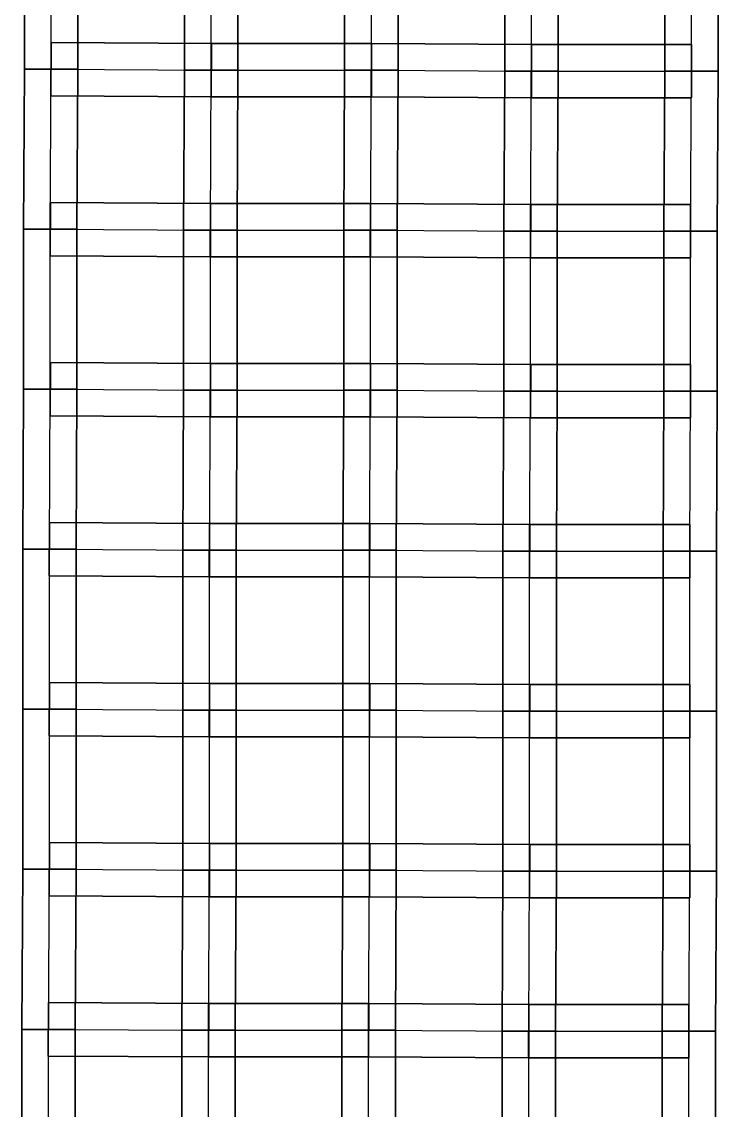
# Model space of a CAD drawing. Extents: x -300 to 609, y -118 to 2027.
# Drawn here: x -298.5 to -220.2, y 722.2 to 844.6 of the extents above; entities that cross this region are included whole.
import ezdxf

# ---------------------------------------------------------------- set-up
doc = ezdxf.new("R2010")
doc.units = 0

msp = doc.modelspace()

# ---------------------------------------------------------------- linework, layer by layer
at = {"layer": 'TUNNELS'}
for points in [[(-298.2, 839.3, -1.5), (-292.2, 839.3, -1.5), (-292.2, 857.3, -1.5), (-298.2, 857.3, -1.5)], [(-292.2, 839.3, 1.5), (-298.2, 839.3, 1.5), (-298.2, 857.3, 1.5), (-292.2, 857.3, 1.5)], [(-298.2, 839.3, 1.5), (-298.2, 839.3, -1.5), (-298.2, 857.3, -1.5), (-298.2, 857.3, 1.5)], [(-292.2, 839.3, -1.5), (-292.2, 839.3, 1.5), (-292.2, 857.3, 1.5), (-292.2, 857.3, -1.5)], [(-280.2, 839.2, -1.5), (-274.2, 839.2, -1.5), (-274.2, 857.2, -1.5), (-280.2, 857.2, -1.5)], [(-274.2, 839.2, 1.5), (-280.2, 839.2, 1.5), (-280.2, 857.2, 1.5), (-274.2, 857.2, 1.5)], [(-280.2, 839.2, 1.5), (-280.2, 839.2, -1.5), (-280.2, 857.2, -1.5), (-280.2, 857.2, 1.5)], [(-274.2, 839.2, -1.5), (-274.2, 839.2, 1.5), (-274.2, 857.2, 1.5), (-274.2, 857.2, -1.5)], [(-262.2, 839.2, -1.5), (-256.2, 839.2, -1.5), (-256.2, 857.2, -1.5), (-262.2, 857.2, -1.5)], [(-256.2, 839.2, 1.5), (-262.2, 839.2, 1.5), (-262.2, 857.2, 1.5), (-256.2, 857.2, 1.5)], [(-262.2, 839.2, 1.5), (-262.2, 839.2, -1.5), (-262.2, 857.2, -1.5), (-262.2, 857.2, 1.5)], [(-256.2, 839.2, -1.5), (-256.2, 839.2, 1.5), (-256.2, 857.2, 1.5), (-256.2, 857.2, -1.5)], [(-244.2, 839.1, -1.5), (-238.2, 839.1, -1.5), (-238.2, 857.1, -1.5), (-244.2, 857.1, -1.5)], [(-238.2, 839.1, 1.5), (-244.2, 839.1, 1.5), (-244.2, 857.1, 1.5), (-238.2, 857.1, 1.5)], [(-244.2, 839.1, 1.5), (-244.2, 839.1, -1.5), (-244.2, 857.1, -1.5), (-244.2, 857.1, 1.5)], [(-238.2, 839.1, -1.5), (-238.2, 839.1, 1.5), (-238.2, 857.1, 1.5), (-238.2, 857.1, -1.5)], [(-226.2, 839.1, -1.5), (-220.2, 839.1, -1.5), (-220.2, 857.1, -1.5), (-226.2, 857.1, -1.5)], [(-220.2, 839.1, 1.5), (-226.2, 839.1, 1.5), (-226.2, 857.1, 1.5), (-220.2, 857.1, 1.5)], [(-226.2, 839.1, 1.5), (-226.2, 839.1, -1.5), (-226.2, 857.1, -1.5), (-226.2, 857.1, 1.5)], [(-220.2, 839.1, -1.5), (-220.2, 839.1, 1.5), (-220.2, 857.1, 1.5), (-220.2, 857.1, -1.5)], [(-295.1833, 842.3, -1.5), (-295.2167, 836.3, -1.5), (-277.2167, 836.2, -1.5), (-277.1833, 842.2, -1.5)], [(-295.2167, 836.3, 1.5), (-295.1833, 842.3, 1.5), (-277.1833, 842.2, 1.5), (-277.2167, 836.2, 1.5)], [(-295.1833, 842.3, -1.5), (-295.2167, 836.3, -1.5), (-295.2167, 836.3, 1.5), (-295.1833, 842.3, 1.5)], [(-295.1833, 842.3, 1.5), (-295.1833, 842.3, -1.5), (-277.1833, 842.2, -1.5), (-277.1833, 842.2, 1.5)], [(-277.1833, 842.2, -1.5), (-277.1833, 842.2, 1.5), (-277.2167, 836.2, 1.5), (-277.2167, 836.2, -1.5)], [(-277.2, 842.2, -1.5), (-277.2, 836.2, -1.5), (-259.2, 836.2, -1.5), (-259.2, 842.2, -1.5)], [(-277.2, 836.2, 1.5), (-277.2, 842.2, 1.5), (-259.2, 842.2, 1.5), (-259.2, 836.2, 1.5)], [(-277.2, 842.2, 1.5), (-277.2, 842.2, -1.5), (-259.2, 842.2, -1.5), (-259.2, 842.2, 1.5)], [(-277.2, 842.2, -1.5), (-277.2, 836.2, -1.5), (-277.2, 836.2, 1.5), (-277.2, 842.2, 1.5)], [(-259.1833, 842.2, -1.5), (-259.2167, 836.2, -1.5), (-241.2167, 836.1, -1.5), (-241.1833, 842.1, -1.5)], [(-259.2167, 836.2, 1.5), (-259.1833, 842.2, 1.5), (-241.1833, 842.1, 1.5), (-241.2167, 836.1, 1.5)], [(-259.1833, 842.2, -1.5), (-259.2167, 836.2, -1.5), (-259.2167, 836.2, 1.5), (-259.1833, 842.2, 1.5)], [(-259.2, 842.2, -1.5), (-259.2, 842.2, 1.5), (-259.2, 836.2, 1.5), (-259.2, 836.2, -1.5)], [(-259.1833, 842.2, 1.5), (-259.1833, 842.2, -1.5), (-241.1833, 842.1, -1.5), (-241.1833, 842.1, 1.5)], [(-241.1833, 842.1, -1.5), (-241.1833, 842.1, 1.5), (-241.2167, 836.1, 1.5), (-241.2167, 836.1, -1.5)], [(-241.2, 842.1, -1.5), (-241.2, 836.1, -1.5), (-223.2, 836.1, -1.5), (-223.2, 842.1, -1.5)], [(-241.2, 836.1, 1.5), (-241.2, 842.1, 1.5), (-223.2, 842.1, 1.5), (-223.2, 836.1, 1.5)], [(-241.2, 842.1, 1.5), (-241.2, 842.1, -1.5), (-223.2, 842.1, -1.5), (-223.2, 842.1, 1.5)], [(-241.2, 842.1, -1.5), (-241.2, 836.1, -1.5), (-241.2, 836.1, 1.5), (-241.2, 842.1, 1.5)], [(-223.2, 842.1, -1.5), (-223.2, 842.1, 1.5), (-223.2, 836.1, 1.5), (-223.2, 836.1, -1.5)], [(-298.3, 821.3167, -1.5), (-292.3, 821.2833, -1.5), (-292.2, 839.2833, -1.5), (-298.2, 839.3167, -1.5)], [(-292.3, 821.2833, 1.5), (-298.3, 821.3167, 1.5), (-298.2, 839.3167, 1.5), (-292.2, 839.2833, 1.5)], [(-298.3, 821.3167, 1.5), (-298.3, 821.3167, -1.5), (-298.2, 839.3167, -1.5), (-298.2, 839.3167, 1.5)], [(-298.2, 839.3167, -1.5), (-298.2, 839.3167, 1.5), (-292.2, 839.2833, 1.5), (-292.2, 839.2833, -1.5)], [(-298.2, 839.3, -1.5), (-292.2, 839.3, -1.5), (-292.2, 839.3, 1.5), (-298.2, 839.3, 1.5)], [(-292.3, 821.2833, -1.5), (-292.3, 821.2833, 1.5), (-292.2, 839.2833, 1.5), (-292.2, 839.2833, -1.5)], [(-280.3, 821.2167, -1.5), (-274.3, 821.1833, -1.5), (-274.2, 839.1833, -1.5), (-280.2, 839.2167, -1.5)], [(-274.3, 821.1833, 1.5), (-280.3, 821.2167, 1.5), (-280.2, 839.2167, 1.5), (-274.2, 839.1833, 1.5)], [(-280.3, 821.2167, 1.5), (-280.3, 821.2167, -1.5), (-280.2, 839.2167, -1.5), (-280.2, 839.2167, 1.5)], [(-280.2, 839.2167, -1.5), (-280.2, 839.2167, 1.5), (-274.2, 839.1833, 1.5), (-274.2, 839.1833, -1.5)], [(-280.2, 839.2, -1.5), (-274.2, 839.2, -1.5), (-274.2, 839.2, 1.5), (-280.2, 839.2, 1.5)], [(-274.3, 821.1833, -1.5), (-274.3, 821.1833, 1.5), (-274.2, 839.1833, 1.5), (-274.2, 839.1833, -1.5)], [(-262.3, 821.2167, -1.5), (-256.3, 821.1833, -1.5), (-256.2, 839.1833, -1.5), (-262.2, 839.2167, -1.5)], [(-256.3, 821.1833, 1.5), (-262.3, 821.2167, 1.5), (-262.2, 839.2167, 1.5), (-256.2, 839.1833, 1.5)], [(-262.3, 821.2167, 1.5), (-262.3, 821.2167, -1.5), (-262.2, 839.2167, -1.5), (-262.2, 839.2167, 1.5)], [(-262.2, 839.2167, -1.5), (-262.2, 839.2167, 1.5), (-256.2, 839.1833, 1.5), (-256.2, 839.1833, -1.5)], [(-262.2, 839.2, -1.5), (-256.2, 839.2, -1.5), (-256.2, 839.2, 1.5), (-262.2, 839.2, 1.5)], [(-256.3, 821.1833, -1.5), (-256.3, 821.1833, 1.5), (-256.2, 839.1833, 1.5), (-256.2, 839.1833, -1.5)], [(-244.3, 821.1167, -1.5), (-238.3, 821.0833, -1.5), (-238.2, 839.0833, -1.5), (-244.2, 839.1167, -1.5)], [(-238.3, 821.0833, 1.5), (-244.3, 821.1167, 1.5), (-244.2, 839.1167, 1.5), (-238.2, 839.0833, 1.5)], [(-244.3, 821.1167, 1.5), (-244.3, 821.1167, -1.5), (-244.2, 839.1167, -1.5), (-244.2, 839.1167, 1.5)], [(-244.2, 839.1167, -1.5), (-244.2, 839.1167, 1.5), (-238.2, 839.0833, 1.5), (-238.2, 839.0833, -1.5)], [(-244.2, 839.1, -1.5), (-238.2, 839.1, -1.5), (-238.2, 839.1, 1.5), (-244.2, 839.1, 1.5)], [(-238.3, 821.0833, -1.5), (-238.3, 821.0833, 1.5), (-238.2, 839.0833, 1.5), (-238.2, 839.0833, -1.5)], [(-226.3, 821.1167, -1.5), (-220.3, 821.0833, -1.5), (-220.2, 839.0833, -1.5), (-226.2, 839.1167, -1.5)], [(-220.3, 821.0833, 1.5), (-226.3, 821.1167, 1.5), (-226.2, 839.1167, 1.5), (-220.2, 839.0833, 1.5)], [(-226.3, 821.1167, 1.5), (-226.3, 821.1167, -1.5), (-226.2, 839.1167, -1.5), (-226.2, 839.1167, 1.5)], [(-226.2, 839.1167, -1.5), (-226.2, 839.1167, 1.5), (-220.2, 839.0833, 1.5), (-220.2, 839.0833, -1.5)], [(-226.2, 839.1, -1.5), (-220.2, 839.1, -1.5), (-220.2, 839.1, 1.5), (-226.2, 839.1, 1.5)], [(-220.3, 821.0833, -1.5), (-220.3, 821.0833, 1.5), (-220.2, 839.0833, 1.5), (-220.2, 839.0833, -1.5)], [(-295.2167, 836.3, -1.5), (-295.2167, 836.3, 1.5), (-277.2167, 836.2, 1.5), (-277.2167, 836.2, -1.5)], [(-277.2, 836.2, -1.5), (-277.2, 836.2, 1.5), (-259.2, 836.2, 1.5), (-259.2, 836.2, -1.5)], [(-259.2167, 836.2, -1.5), (-259.2167, 836.2, 1.5), (-241.2167, 836.1, 1.5), (-241.2167, 836.1, -1.5)], [(-241.2, 836.1, -1.5), (-241.2, 836.1, 1.5), (-223.2, 836.1, 1.5), (-223.2, 836.1, -1.5)], [(-295.2833, 824.3, -1.5), (-295.3167, 818.3, -1.5), (-277.3167, 818.2, -1.5), (-277.2833, 824.2, -1.5)], [(-295.3167, 818.3, 1.5), (-295.2833, 824.3, 1.5), (-277.2833, 824.2, 1.5), (-277.3167, 818.2, 1.5)], [(-295.2833, 824.3, -1.5), (-295.3167, 818.3, -1.5), (-295.3167, 818.3, 1.5), (-295.2833, 824.3, 1.5)], [(-295.2833, 824.3, 1.5), (-295.2833, 824.3, -1.5), (-277.2833, 824.2, -1.5), (-277.2833, 824.2, 1.5)], [(-277.2833, 824.2, -1.5), (-277.2833, 824.2, 1.5), (-277.3167, 818.2, 1.5), (-277.3167, 818.2, -1.5)], [(-277.3, 824.2, -1.5), (-277.3, 818.2, -1.5), (-259.3, 818.2, -1.5), (-259.3, 824.2, -1.5)], [(-277.3, 818.2, 1.5), (-277.3, 824.2, 1.5), (-259.3, 824.2, 1.5), (-259.3, 818.2, 1.5)], [(-277.3, 824.2, 1.5), (-277.3, 824.2, -1.5), (-259.3, 824.2, -1.5), (-259.3, 824.2, 1.5)], [(-277.3, 824.2, -1.5), (-277.3, 818.2, -1.5), (-277.3, 818.2, 1.5), (-277.3, 824.2, 1.5)], [(-259.2833, 824.2, -1.5), (-259.3167, 818.2, -1.5), (-241.3167, 818.1, -1.5), (-241.2833, 824.1, -1.5)], [(-259.3167, 818.2, 1.5), (-259.2833, 824.2, 1.5), (-241.2833, 824.1, 1.5), (-241.3167, 818.1, 1.5)], [(-259.2833, 824.2, -1.5), (-259.3167, 818.2, -1.5), (-259.3167, 818.2, 1.5), (-259.2833, 824.2, 1.5)], [(-259.3, 824.2, -1.5), (-259.3, 824.2, 1.5), (-259.3, 818.2, 1.5), (-259.3, 818.2, -1.5)], [(-259.2833, 824.2, 1.5), (-259.2833, 824.2, -1.5), (-241.2833, 824.1, -1.5), (-241.2833, 824.1, 1.5)], [(-241.2833, 824.1, -1.5), (-241.2833, 824.1, 1.5), (-241.3167, 818.1, 1.5), (-241.3167, 818.1, -1.5)], [(-241.3, 824.1, -1.5), (-241.3, 818.1, -1.5), (-223.3, 818.1, -1.5), (-223.3, 824.1, -1.5)], [(-241.3, 818.1, 1.5), (-241.3, 824.1, 1.5), (-223.3, 824.1, 1.5), (-223.3, 818.1, 1.5)], [(-241.3, 824.1, 1.5), (-241.3, 824.1, -1.5), (-223.3, 824.1, -1.5), (-223.3, 824.1, 1.5)], [(-241.3, 824.1, -1.5), (-241.3, 818.1, -1.5), (-241.3, 818.1, 1.5), (-241.3, 824.1, 1.5)], [(-223.3, 824.1, -1.5), (-223.3, 824.1, 1.5), (-223.3, 818.1, 1.5), (-223.3, 818.1, -1.5)], [(-298.3, 821.3167, -1.5), (-292.3, 821.2833, -1.5), (-292.3, 821.2833, 1.5), (-298.3, 821.3167, 1.5)], [(-298.3, 803.3, -1.5), (-292.3, 803.3, -1.5), (-292.3, 821.3, -1.5), (-298.3, 821.3, -1.5)], [(-292.3, 803.3, 1.5), (-298.3, 803.3, 1.5), (-298.3, 821.3, 1.5), (-292.3, 821.3, 1.5)], [(-298.3, 803.3, 1.5), (-298.3, 803.3, -1.5), (-298.3, 821.3, -1.5), (-298.3, 821.3, 1.5)], [(-298.3, 821.3, -1.5), (-298.3, 821.3, 1.5), (-292.3, 821.3, 1.5), (-292.3, 821.3, -1.5)], [(-292.3, 803.3, -1.5), (-292.3, 803.3, 1.5), (-292.3, 821.3, 1.5), (-292.3, 821.3, -1.5)], [(-280.3, 821.2167, -1.5), (-274.3, 821.1833, -1.5), (-274.3, 821.1833, 1.5), (-280.3, 821.2167, 1.5)], [(-280.3, 803.2, -1.5), (-274.3, 803.2, -1.5), (-274.3, 821.2, -1.5), (-280.3, 821.2, -1.5)], [(-274.3, 803.2, 1.5), (-280.3, 803.2, 1.5), (-280.3, 821.2, 1.5), (-274.3, 821.2, 1.5)], [(-280.3, 803.2, 1.5), (-280.3, 803.2, -1.5), (-280.3, 821.2, -1.5), (-280.3, 821.2, 1.5)], [(-280.3, 821.2, -1.5), (-280.3, 821.2, 1.5), (-274.3, 821.2, 1.5), (-274.3, 821.2, -1.5)], [(-274.3, 803.2, -1.5), (-274.3, 803.2, 1.5), (-274.3, 821.2, 1.5), (-274.3, 821.2, -1.5)], [(-262.3, 821.2167, -1.5), (-256.3, 821.1833, -1.5), (-256.3, 821.1833, 1.5), (-262.3, 821.2167, 1.5)], [(-262.3, 803.2, -1.5), (-256.3, 803.2, -1.5), (-256.3, 821.2, -1.5), (-262.3, 821.2, -1.5)], [(-256.3, 803.2, 1.5), (-262.3, 803.2, 1.5), (-262.3, 821.2, 1.5), (-256.3, 821.2, 1.5)], [(-262.3, 803.2, 1.5), (-262.3, 803.2, -1.5), (-262.3, 821.2, -1.5), (-262.3, 821.2, 1.5)], [(-262.3, 821.2, -1.5), (-262.3, 821.2, 1.5), (-256.3, 821.2, 1.5), (-256.3, 821.2, -1.5)], [(-256.3, 803.2, -1.5), (-256.3, 803.2, 1.5), (-256.3, 821.2, 1.5), (-256.3, 821.2, -1.5)], [(-244.3, 821.1167, -1.5), (-238.3, 821.0833, -1.5), (-238.3, 821.0833, 1.5), (-244.3, 821.1167, 1.5)], [(-244.3, 803.1, -1.5), (-238.3, 803.1, -1.5), (-238.3, 821.1, -1.5), (-244.3, 821.1, -1.5)], [(-238.3, 803.1, 1.5), (-244.3, 803.1, 1.5), (-244.3, 821.1, 1.5), (-238.3, 821.1, 1.5)], [(-244.3, 803.1, 1.5), (-244.3, 803.1, -1.5), (-244.3, 821.1, -1.5), (-244.3, 821.1, 1.5)], [(-244.3, 821.1, -1.5), (-244.3, 821.1, 1.5), (-238.3, 821.1, 1.5), (-238.3, 821.1, -1.5)], [(-238.3, 803.1, -1.5), (-238.3, 803.1, 1.5), (-238.3, 821.1, 1.5), (-238.3, 821.1, -1.5)], [(-226.3, 821.1167, -1.5), (-220.3, 821.0833, -1.5), (-220.3, 821.0833, 1.5), (-226.3, 821.1167, 1.5)], [(-226.3, 803.1, -1.5), (-220.3, 803.1, -1.5), (-220.3, 821.1, -1.5), (-226.3, 821.1, -1.5)], [(-220.3, 803.1, 1.5), (-226.3, 803.1, 1.5), (-226.3, 821.1, 1.5), (-220.3, 821.1, 1.5)], [(-226.3, 803.1, 1.5), (-226.3, 803.1, -1.5), (-226.3, 821.1, -1.5), (-226.3, 821.1, 1.5)], [(-226.3, 821.1, -1.5), (-226.3, 821.1, 1.5), (-220.3, 821.1, 1.5), (-220.3, 821.1, -1.5)], [(-220.3, 803.1, -1.5), (-220.3, 803.1, 1.5), (-220.3, 821.1, 1.5), (-220.3, 821.1, -1.5)], [(-295.3167, 818.3, -1.5), (-295.3167, 818.3, 1.5), (-277.3167, 818.2, 1.5), (-277.3167, 818.2, -1.5)], [(-277.3, 818.2, -1.5), (-277.3, 818.2, 1.5), (-259.3, 818.2, 1.5), (-259.3, 818.2, -1.5)], [(-259.3167, 818.2, -1.5), (-259.3167, 818.2, 1.5), (-241.3167, 818.1, 1.5), (-241.3167, 818.1, -1.5)], [(-241.3, 818.1, -1.5), (-241.3, 818.1, 1.5), (-223.3, 818.1, 1.5), (-223.3, 818.1, -1.5)], [(-295.2833, 806.3, -1.5), (-295.3167, 800.3, -1.5), (-277.3167, 800.2, -1.5), (-277.2833, 806.2, -1.5)], [(-295.3167, 800.3, 1.5), (-295.2833, 806.3, 1.5), (-277.2833, 806.2, 1.5), (-277.3167, 800.2, 1.5)], [(-295.2833, 806.3, -1.5), (-295.3167, 800.3, -1.5), (-295.3167, 800.3, 1.5), (-295.2833, 806.3, 1.5)], [(-295.2833, 806.3, 1.5), (-295.2833, 806.3, -1.5), (-277.2833, 806.2, -1.5), (-277.2833, 806.2, 1.5)], [(-277.2833, 806.2, -1.5), (-277.2833, 806.2, 1.5), (-277.3167, 800.2, 1.5), (-277.3167, 800.2, -1.5)], [(-277.3, 806.2, -1.5), (-277.3, 800.2, -1.5), (-259.3, 800.2, -1.5), (-259.3, 806.2, -1.5)], [(-277.3, 800.2, 1.5), (-277.3, 806.2, 1.5), (-259.3, 806.2, 1.5), (-259.3, 800.2, 1.5)], [(-277.3, 806.2, 1.5), (-277.3, 806.2, -1.5), (-259.3, 806.2, -1.5), (-259.3, 806.2, 1.5)], [(-277.3, 806.2, -1.5), (-277.3, 800.2, -1.5), (-277.3, 800.2, 1.5), (-277.3, 806.2, 1.5)], [(-259.2833, 806.2, -1.5), (-259.3167, 800.2, -1.5), (-241.3167, 800.1, -1.5), (-241.2833, 806.1, -1.5)], [(-259.3167, 800.2, 1.5), (-259.2833, 806.2, 1.5), (-241.2833, 806.1, 1.5), (-241.3167, 800.1, 1.5)], [(-259.2833, 806.2, -1.5), (-259.3167, 800.2, -1.5), (-259.3167, 800.2, 1.5), (-259.2833, 806.2, 1.5)], [(-259.3, 806.2, -1.5), (-259.3, 806.2, 1.5), (-259.3, 800.2, 1.5), (-259.3, 800.2, -1.5)], [(-259.2833, 806.2, 1.5), (-259.2833, 806.2, -1.5), (-241.2833, 806.1, -1.5), (-241.2833, 806.1, 1.5)], [(-241.2833, 806.1, -1.5), (-241.2833, 806.1, 1.5), (-241.3167, 800.1, 1.5), (-241.3167, 800.1, -1.5)], [(-241.3, 806.1, -1.5), (-241.3, 800.1, -1.5), (-223.3, 800.1, -1.5), (-223.3, 806.1, -1.5)], [(-241.3, 800.1, 1.5), (-241.3, 806.1, 1.5), (-223.3, 806.1, 1.5), (-223.3, 800.1, 1.5)], [(-241.3, 806.1, 1.5), (-241.3, 806.1, -1.5), (-223.3, 806.1, -1.5), (-223.3, 806.1, 1.5)], [(-241.3, 806.1, -1.5), (-241.3, 800.1, -1.5), (-241.3, 800.1, 1.5), (-241.3, 806.1, 1.5)], [(-223.3, 806.1, -1.5), (-223.3, 806.1, 1.5), (-223.3, 800.1, 1.5), (-223.3, 800.1, -1.5)], [(-298.4, 785.3167, -1.5), (-292.4, 785.2833, -1.5), (-292.3, 803.2833, -1.5), (-298.3, 803.3167, -1.5)], [(-292.4, 785.2833, 1.5), (-298.4, 785.3167, 1.5), (-298.3, 803.3167, 1.5), (-292.3, 803.2833, 1.5)], [(-298.4, 785.3167, 1.5), (-298.4, 785.3167, -1.5), (-298.3, 803.3167, -1.5), (-298.3, 803.3167, 1.5)], [(-298.3, 803.3167, -1.5), (-298.3, 803.3167, 1.5), (-292.3, 803.2833, 1.5), (-292.3, 803.2833, -1.5)], [(-298.3, 803.3, -1.5), (-292.3, 803.3, -1.5), (-292.3, 803.3, 1.5), (-298.3, 803.3, 1.5)], [(-292.4, 785.2833, -1.5), (-292.4, 785.2833, 1.5), (-292.3, 803.2833, 1.5), (-292.3, 803.2833, -1.5)], [(-280.4, 785.2167, -1.5), (-274.4, 785.1833, -1.5), (-274.3, 803.1833, -1.5), (-280.3, 803.2167, -1.5)], [(-274.4, 785.1833, 1.5), (-280.4, 785.2167, 1.5), (-280.3, 803.2167, 1.5), (-274.3, 803.1833, 1.5)], [(-280.4, 785.2167, 1.5), (-280.4, 785.2167, -1.5), (-280.3, 803.2167, -1.5), (-280.3, 803.2167, 1.5)], [(-280.3, 803.2167, -1.5), (-280.3, 803.2167, 1.5), (-274.3, 803.1833, 1.5), (-274.3, 803.1833, -1.5)], [(-262.4, 785.2167, -1.5), (-256.4, 785.1833, -1.5), (-256.3, 803.1833, -1.5), (-262.3, 803.2167, -1.5)], [(-256.4, 785.1833, 1.5), (-262.4, 785.2167, 1.5), (-262.3, 803.2167, 1.5), (-256.3, 803.1833, 1.5)], [(-262.4, 785.2167, 1.5), (-262.4, 785.2167, -1.5), (-262.3, 803.2167, -1.5), (-262.3, 803.2167, 1.5)], [(-262.3, 803.2167, -1.5), (-262.3, 803.2167, 1.5), (-256.3, 803.1833, 1.5), (-256.3, 803.1833, -1.5)], [(-280.3, 803.2, -1.5), (-274.3, 803.2, -1.5), (-274.3, 803.2, 1.5), (-280.3, 803.2, 1.5)], [(-274.4, 785.1833, -1.5), (-274.4, 785.1833, 1.5), (-274.3, 803.1833, 1.5), (-274.3, 803.1833, -1.5)], [(-262.3, 803.2, -1.5), (-256.3, 803.2, -1.5), (-256.3, 803.2, 1.5), (-262.3, 803.2, 1.5)], [(-256.4, 785.1833, -1.5), (-256.4, 785.1833, 1.5), (-256.3, 803.1833, 1.5), (-256.3, 803.1833, -1.5)], [(-244.4, 785.1167, -1.5), (-238.4, 785.0833, -1.5), (-238.3, 803.0833, -1.5), (-244.3, 803.1167, -1.5)], [(-238.4, 785.0833, 1.5), (-244.4, 785.1167, 1.5), (-244.3, 803.1167, 1.5), (-238.3, 803.0833, 1.5)], [(-244.4, 785.1167, 1.5), (-244.4, 785.1167, -1.5), (-244.3, 803.1167, -1.5), (-244.3, 803.1167, 1.5)], [(-244.3, 803.1167, -1.5), (-244.3, 803.1167, 1.5), (-238.3, 803.0833, 1.5), (-238.3, 803.0833, -1.5)], [(-244.3, 803.1, -1.5), (-238.3, 803.1, -1.5), (-238.3, 803.1, 1.5), (-244.3, 803.1, 1.5)], [(-238.4, 785.0833, -1.5), (-238.4, 785.0833, 1.5), (-238.3, 803.0833, 1.5), (-238.3, 803.0833, -1.5)], [(-226.4, 785.1167, -1.5), (-220.4, 785.0833, -1.5), (-220.3, 803.0833, -1.5), (-226.3, 803.1167, -1.5)], [(-220.4, 785.0833, 1.5), (-226.4, 785.1167, 1.5), (-226.3, 803.1167, 1.5), (-220.3, 803.0833, 1.5)], [(-226.4, 785.1167, 1.5), (-226.4, 785.1167, -1.5), (-226.3, 803.1167, -1.5), (-226.3, 803.1167, 1.5)], [(-226.3, 803.1167, -1.5), (-226.3, 803.1167, 1.5), (-220.3, 803.0833, 1.5), (-220.3, 803.0833, -1.5)], [(-226.3, 803.1, -1.5), (-220.3, 803.1, -1.5), (-220.3, 803.1, 1.5), (-226.3, 803.1, 1.5)], [(-220.4, 785.0833, -1.5), (-220.4, 785.0833, 1.5), (-220.3, 803.0833, 1.5), (-220.3, 803.0833, -1.5)], [(-295.3167, 800.3, -1.5), (-295.3167, 800.3, 1.5), (-277.3167, 800.2, 1.5), (-277.3167, 800.2, -1.5)], [(-277.3, 800.2, -1.5), (-277.3, 800.2, 1.5), (-259.3, 800.2, 1.5), (-259.3, 800.2, -1.5)], [(-259.3167, 800.2, -1.5), (-259.3167, 800.2, 1.5), (-241.3167, 800.1, 1.5), (-241.3167, 800.1, -1.5)], [(-241.3, 800.1, -1.5), (-241.3, 800.1, 1.5), (-223.3, 800.1, 1.5), (-223.3, 800.1, -1.5)], [(-295.3833, 788.3, -1.5), (-295.4167, 782.3, -1.5), (-277.4167, 782.2, -1.5), (-277.3833, 788.2, -1.5)], [(-295.4167, 782.3, 1.5), (-295.3833, 788.3, 1.5), (-277.3833, 788.2, 1.5), (-277.4167, 782.2, 1.5)], [(-295.3833, 788.3, -1.5), (-295.4167, 782.3, -1.5), (-295.4167, 782.3, 1.5), (-295.3833, 788.3, 1.5)], [(-295.3833, 788.3, 1.5), (-295.3833, 788.3, -1.5), (-277.3833, 788.2, -1.5), (-277.3833, 788.2, 1.5)], [(-277.3833, 788.2, -1.5), (-277.3833, 788.2, 1.5), (-277.4167, 782.2, 1.5), (-277.4167, 782.2, -1.5)], [(-277.4, 788.2, -1.5), (-277.4, 782.2, -1.5), (-259.4, 782.2, -1.5), (-259.4, 788.2, -1.5)], [(-277.4, 782.2, 1.5), (-277.4, 788.2, 1.5), (-259.4, 788.2, 1.5), (-259.4, 782.2, 1.5)], [(-277.4, 788.2, 1.5), (-277.4, 788.2, -1.5), (-259.4, 788.2, -1.5), (-259.4, 788.2, 1.5)], [(-277.4, 788.2, -1.5), (-277.4, 782.2, -1.5), (-277.4, 782.2, 1.5), (-277.4, 788.2, 1.5)], [(-259.3833, 788.2, -1.5), (-259.4167, 782.2, -1.5), (-241.4167, 782.1, -1.5), (-241.3833, 788.1, -1.5)], [(-259.4167, 782.2, 1.5), (-259.3833, 788.2, 1.5), (-241.3833, 788.1, 1.5), (-241.4167, 782.1, 1.5)], [(-259.3833, 788.2, -1.5), (-259.4167, 782.2, -1.5), (-259.4167, 782.2, 1.5), (-259.3833, 788.2, 1.5)], [(-259.4, 788.2, -1.5), (-259.4, 788.2, 1.5), (-259.4, 782.2, 1.5), (-259.4, 782.2, -1.5)], [(-259.3833, 788.2, 1.5), (-259.3833, 788.2, -1.5), (-241.3833, 788.1, -1.5), (-241.3833, 788.1, 1.5)], [(-241.3833, 788.1, -1.5), (-241.3833, 788.1, 1.5), (-241.4167, 782.1, 1.5), (-241.4167, 782.1, -1.5)], [(-241.4, 788.1, -1.5), (-241.4, 782.1, -1.5), (-223.4, 782.1, -1.5), (-223.4, 788.1, -1.5)], [(-241.4, 782.1, 1.5), (-241.4, 788.1, 1.5), (-223.4, 788.1, 1.5), (-223.4, 782.1, 1.5)], [(-241.4, 788.1, 1.5), (-241.4, 788.1, -1.5), (-223.4, 788.1, -1.5), (-223.4, 788.1, 1.5)], [(-241.4, 788.1, -1.5), (-241.4, 782.1, -1.5), (-241.4, 782.1, 1.5), (-241.4, 788.1, 1.5)], [(-223.4, 788.1, -1.5), (-223.4, 788.1, 1.5), (-223.4, 782.1, 1.5), (-223.4, 782.1, -1.5)], [(-298.4, 785.3167, -1.5), (-292.4, 785.2833, -1.5), (-292.4, 785.2833, 1.5), (-298.4, 785.3167, 1.5)], [(-298.4, 767.3, -1.5), (-292.4, 767.3, -1.5), (-292.4, 785.3, -1.5), (-298.4, 785.3, -1.5)], [(-292.4, 767.3, 1.5), (-298.4, 767.3, 1.5), (-298.4, 785.3, 1.5), (-292.4, 785.3, 1.5)], [(-298.4, 767.3, 1.5), (-298.4, 767.3, -1.5), (-298.4, 785.3, -1.5), (-298.4, 785.3, 1.5)], [(-298.4, 785.3, -1.5), (-298.4, 785.3, 1.5), (-292.4, 785.3, 1.5), (-292.4, 785.3, -1.5)], [(-292.4, 767.3, -1.5), (-292.4, 767.3, 1.5), (-292.4, 785.3, 1.5), (-292.4, 785.3, -1.5)], [(-280.4, 785.2167, -1.5), (-274.4, 785.1833, -1.5), (-274.4, 785.1833, 1.5), (-280.4, 785.2167, 1.5)], [(-280.4, 767.2, -1.5), (-274.4, 767.2, -1.5), (-274.4, 785.2, -1.5), (-280.4, 785.2, -1.5)], [(-274.4, 767.2, 1.5), (-280.4, 767.2, 1.5), (-280.4, 785.2, 1.5), (-274.4, 785.2, 1.5)], [(-280.4, 767.2, 1.5), (-280.4, 767.2, -1.5), (-280.4, 785.2, -1.5), (-280.4, 785.2, 1.5)], [(-280.4, 785.2, -1.5), (-280.4, 785.2, 1.5), (-274.4, 785.2, 1.5), (-274.4, 785.2, -1.5)], [(-274.4, 767.2, -1.5), (-274.4, 767.2, 1.5), (-274.4, 785.2, 1.5), (-274.4, 785.2, -1.5)], [(-262.4, 785.2167, -1.5), (-256.4, 785.1833, -1.5), (-256.4, 785.1833, 1.5), (-262.4, 785.2167, 1.5)], [(-262.4, 767.2, -1.5), (-256.4, 767.2, -1.5), (-256.4, 785.2, -1.5), (-262.4, 785.2, -1.5)], [(-256.4, 767.2, 1.5), (-262.4, 767.2, 1.5), (-262.4, 785.2, 1.5), (-256.4, 785.2, 1.5)], [(-262.4, 767.2, 1.5), (-262.4, 767.2, -1.5), (-262.4, 785.2, -1.5), (-262.4, 785.2, 1.5)], [(-262.4, 785.2, -1.5), (-262.4, 785.2, 1.5), (-256.4, 785.2, 1.5), (-256.4, 785.2, -1.5)], [(-256.4, 767.2, -1.5), (-256.4, 767.2, 1.5), (-256.4, 785.2, 1.5), (-256.4, 785.2, -1.5)], [(-244.4, 785.1167, -1.5), (-238.4, 785.0833, -1.5), (-238.4, 785.0833, 1.5), (-244.4, 785.1167, 1.5)], [(-244.4, 767.1, -1.5), (-238.4, 767.1, -1.5), (-238.4, 785.1, -1.5), (-244.4, 785.1, -1.5)], [(-238.4, 767.1, 1.5), (-244.4, 767.1, 1.5), (-244.4, 785.1, 1.5), (-238.4, 785.1, 1.5)], [(-244.4, 767.1, 1.5), (-244.4, 767.1, -1.5), (-244.4, 785.1, -1.5), (-244.4, 785.1, 1.5)], [(-244.4, 785.1, -1.5), (-244.4, 785.1, 1.5), (-238.4, 785.1, 1.5), (-238.4, 785.1, -1.5)], [(-238.4, 767.1, -1.5), (-238.4, 767.1, 1.5), (-238.4, 785.1, 1.5), (-238.4, 785.1, -1.5)], [(-226.4, 785.1167, -1.5), (-220.4, 785.0833, -1.5), (-220.4, 785.0833, 1.5), (-226.4, 785.1167, 1.5)], [(-226.4, 767.1, -1.5), (-220.4, 767.1, -1.5), (-220.4, 785.1, -1.5), (-226.4, 785.1, -1.5)], [(-220.4, 767.1, 1.5), (-226.4, 767.1, 1.5), (-226.4, 785.1, 1.5), (-220.4, 785.1, 1.5)], [(-226.4, 767.1, 1.5), (-226.4, 767.1, -1.5), (-226.4, 785.1, -1.5), (-226.4, 785.1, 1.5)], [(-226.4, 785.1, -1.5), (-226.4, 785.1, 1.5), (-220.4, 785.1, 1.5), (-220.4, 785.1, -1.5)], [(-220.4, 767.1, -1.5), (-220.4, 767.1, 1.5), (-220.4, 785.1, 1.5), (-220.4, 785.1, -1.5)], [(-295.4167, 782.3, -1.5), (-295.4167, 782.3, 1.5), (-277.4167, 782.2, 1.5), (-277.4167, 782.2, -1.5)], [(-277.4, 782.2, -1.5), (-277.4, 782.2, 1.5), (-259.4, 782.2, 1.5), (-259.4, 782.2, -1.5)], [(-259.4167, 782.2, -1.5), (-259.4167, 782.2, 1.5), (-241.4167, 782.1, 1.5), (-241.4167, 782.1, -1.5)], [(-241.4, 782.1, -1.5), (-241.4, 782.1, 1.5), (-223.4, 782.1, 1.5), (-223.4, 782.1, -1.5)], [(-295.3833, 770.3, -1.5), (-295.4167, 764.3, -1.5), (-277.4167, 764.2, -1.5), (-277.3833, 770.2, -1.5)], [(-295.4167, 764.3, 1.5), (-295.3833, 770.3, 1.5), (-277.3833, 770.2, 1.5), (-277.4167, 764.2, 1.5)], [(-295.3833, 770.3, -1.5), (-295.4167, 764.3, -1.5), (-295.4167, 764.3, 1.5), (-295.3833, 770.3, 1.5)], [(-295.3833, 770.3, 1.5), (-295.3833, 770.3, -1.5), (-277.3833, 770.2, -1.5), (-277.3833, 770.2, 1.5)], [(-277.3833, 770.2, -1.5), (-277.3833, 770.2, 1.5), (-277.4167, 764.2, 1.5), (-277.4167, 764.2, -1.5)], [(-277.4, 770.2, -1.5), (-277.4, 764.2, -1.5), (-259.4, 764.2, -1.5), (-259.4, 770.2, -1.5)], [(-277.4, 764.2, 1.5), (-277.4, 770.2, 1.5), (-259.4, 770.2, 1.5), (-259.4, 764.2, 1.5)], [(-277.4, 770.2, 1.5), (-277.4, 770.2, -1.5), (-259.4, 770.2, -1.5), (-259.4, 770.2, 1.5)], [(-277.4, 770.2, -1.5), (-277.4, 764.2, -1.5), (-277.4, 764.2, 1.5), (-277.4, 770.2, 1.5)], [(-259.3833, 770.2, -1.5), (-259.4167, 764.2, -1.5), (-241.4167, 764.1, -1.5), (-241.3833, 770.1, -1.5)], [(-259.4167, 764.2, 1.5), (-259.3833, 770.2, 1.5), (-241.3833, 770.1, 1.5), (-241.4167, 764.1, 1.5)], [(-259.3833, 770.2, -1.5), (-259.4167, 764.2, -1.5), (-259.4167, 764.2, 1.5), (-259.3833, 770.2, 1.5)], [(-259.4, 770.2, -1.5), (-259.4, 770.2, 1.5), (-259.4, 764.2, 1.5), (-259.4, 764.2, -1.5)], [(-259.3833, 770.2, 1.5), (-259.3833, 770.2, -1.5), (-241.3833, 770.1, -1.5), (-241.3833, 770.1, 1.5)], [(-241.3833, 770.1, -1.5), (-241.3833, 770.1, 1.5), (-241.4167, 764.1, 1.5), (-241.4167, 764.1, -1.5)], [(-241.4, 770.1, -1.5), (-241.4, 764.1, -1.5), (-223.4, 764.1, -1.5), (-223.4, 770.1, -1.5)], [(-241.4, 764.1, 1.5), (-241.4, 770.1, 1.5), (-223.4, 770.1, 1.5), (-223.4, 764.1, 1.5)], [(-241.4, 770.1, 1.5), (-241.4, 770.1, -1.5), (-223.4, 770.1, -1.5), (-223.4, 770.1, 1.5)], [(-241.4, 770.1, -1.5), (-241.4, 764.1, -1.5), (-241.4, 764.1, 1.5), (-241.4, 770.1, 1.5)], [(-223.4, 770.1, -1.5), (-223.4, 770.1, 1.5), (-223.4, 764.1, 1.5), (-223.4, 764.1, -1.5)], [(-298.4, 749.3, -1.5), (-292.4, 749.3, -1.5), (-292.4, 767.3, -1.5), (-298.4, 767.3, -1.5)], [(-292.4, 749.3, 1.5), (-298.4, 749.3, 1.5), (-298.4, 767.3, 1.5), (-292.4, 767.3, 1.5)], [(-298.4, 749.3, 1.5), (-298.4, 749.3, -1.5), (-298.4, 767.3, -1.5), (-298.4, 767.3, 1.5)], [(-298.4, 767.3, -1.5), (-298.4, 767.3, 1.5), (-292.4, 767.3, 1.5), (-292.4, 767.3, -1.5)], [(-298.4, 767.3, -1.5), (-292.4, 767.3, -1.5), (-292.4, 767.3, 1.5), (-298.4, 767.3, 1.5)], [(-292.4, 749.3, -1.5), (-292.4, 749.3, 1.5), (-292.4, 767.3, 1.5), (-292.4, 767.3, -1.5)], [(-280.4, 749.2, -1.5), (-274.4, 749.2, -1.5), (-274.4, 767.2, -1.5), (-280.4, 767.2, -1.5)], [(-274.4, 749.2, 1.5), (-280.4, 749.2, 1.5), (-280.4, 767.2, 1.5), (-274.4, 767.2, 1.5)], [(-280.4, 749.2, 1.5), (-280.4, 749.2, -1.5), (-280.4, 767.2, -1.5), (-280.4, 767.2, 1.5)], [(-280.4, 767.2, -1.5), (-280.4, 767.2, 1.5), (-274.4, 767.2, 1.5), (-274.4, 767.2, -1.5)], [(-280.4, 767.2, -1.5), (-274.4, 767.2, -1.5), (-274.4, 767.2, 1.5), (-280.4, 767.2, 1.5)], [(-274.4, 749.2, -1.5), (-274.4, 749.2, 1.5), (-274.4, 767.2, 1.5), (-274.4, 767.2, -1.5)], [(-262.4, 749.2, -1.5), (-256.4, 749.2, -1.5), (-256.4, 767.2, -1.5), (-262.4, 767.2, -1.5)], [(-256.4, 749.2, 1.5), (-262.4, 749.2, 1.5), (-262.4, 767.2, 1.5), (-256.4, 767.2, 1.5)], [(-262.4, 749.2, 1.5), (-262.4, 749.2, -1.5), (-262.4, 767.2, -1.5), (-262.4, 767.2, 1.5)], [(-262.4, 767.2, -1.5), (-262.4, 767.2, 1.5), (-256.4, 767.2, 1.5), (-256.4, 767.2, -1.5)], [(-262.4, 767.2, -1.5), (-256.4, 767.2, -1.5), (-256.4, 767.2, 1.5), (-262.4, 767.2, 1.5)], [(-256.4, 749.2, -1.5), (-256.4, 749.2, 1.5), (-256.4, 767.2, 1.5), (-256.4, 767.2, -1.5)], [(-244.4, 749.1, -1.5), (-238.4, 749.1, -1.5), (-238.4, 767.1, -1.5), (-244.4, 767.1, -1.5)], [(-238.4, 749.1, 1.5), (-244.4, 749.1, 1.5), (-244.4, 767.1, 1.5), (-238.4, 767.1, 1.5)], [(-244.4, 749.1, 1.5), (-244.4, 749.1, -1.5), (-244.4, 767.1, -1.5), (-244.4, 767.1, 1.5)], [(-244.4, 767.1, -1.5), (-244.4, 767.1, 1.5), (-238.4, 767.1, 1.5), (-238.4, 767.1, -1.5)], [(-244.4, 767.1, -1.5), (-238.4, 767.1, -1.5), (-238.4, 767.1, 1.5), (-244.4, 767.1, 1.5)], [(-238.4, 749.1, -1.5), (-238.4, 749.1, 1.5), (-238.4, 767.1, 1.5), (-238.4, 767.1, -1.5)], [(-226.4, 749.1, -1.5), (-220.4, 749.1, -1.5), (-220.4, 767.1, -1.5), (-226.4, 767.1, -1.5)], [(-220.4, 749.1, 1.5), (-226.4, 749.1, 1.5), (-226.4, 767.1, 1.5), (-220.4, 767.1, 1.5)], [(-226.4, 749.1, 1.5), (-226.4, 749.1, -1.5), (-226.4, 767.1, -1.5), (-226.4, 767.1, 1.5)], [(-226.4, 767.1, -1.5), (-226.4, 767.1, 1.5), (-220.4, 767.1, 1.5), (-220.4, 767.1, -1.5)], [(-226.4, 767.1, -1.5), (-220.4, 767.1, -1.5), (-220.4, 767.1, 1.5), (-226.4, 767.1, 1.5)], [(-220.4, 749.1, -1.5), (-220.4, 749.1, 1.5), (-220.4, 767.1, 1.5), (-220.4, 767.1, -1.5)], [(-295.4167, 764.3, -1.5), (-295.4167, 764.3, 1.5), (-277.4167, 764.2, 1.5), (-277.4167, 764.2, -1.5)], [(-277.4, 764.2, -1.5), (-277.4, 764.2, 1.5), (-259.4, 764.2, 1.5), (-259.4, 764.2, -1.5)], [(-259.4167, 764.2, -1.5), (-259.4167, 764.2, 1.5), (-241.4167, 764.1, 1.5), (-241.4167, 764.1, -1.5)], [(-241.4, 764.1, -1.5), (-241.4, 764.1, 1.5), (-223.4, 764.1, 1.5), (-223.4, 764.1, -1.5)], [(-295.3833, 752.3, -1.5), (-295.4167, 746.3, -1.5), (-277.4167, 746.2, -1.5), (-277.3833, 752.2, -1.5)], [(-295.4167, 746.3, 1.5), (-295.3833, 752.3, 1.5), (-277.3833, 752.2, 1.5), (-277.4167, 746.2, 1.5)], [(-295.3833, 752.3, -1.5), (-295.4167, 746.3, -1.5), (-295.4167, 746.3, 1.5), (-295.3833, 752.3, 1.5)], [(-295.3833, 752.3, 1.5), (-295.3833, 752.3, -1.5), (-277.3833, 752.2, -1.5), (-277.3833, 752.2, 1.5)], [(-277.3833, 752.2, -1.5), (-277.3833, 752.2, 1.5), (-277.4167, 746.2, 1.5), (-277.4167, 746.2, -1.5)], [(-277.4, 752.2, -1.5), (-277.4, 746.2, -1.5), (-259.4, 746.2, -1.5), (-259.4, 752.2, -1.5)], [(-277.4, 746.2, 1.5), (-277.4, 752.2, 1.5), (-259.4, 752.2, 1.5), (-259.4, 746.2, 1.5)], [(-277.4, 752.2, 1.5), (-277.4, 752.2, -1.5), (-259.4, 752.2, -1.5), (-259.4, 752.2, 1.5)], [(-277.4, 752.2, -1.5), (-277.4, 746.2, -1.5), (-277.4, 746.2, 1.5), (-277.4, 752.2, 1.5)], [(-259.3833, 752.2, -1.5), (-259.4167, 746.2, -1.5), (-241.4167, 746.1, -1.5), (-241.3833, 752.1, -1.5)], [(-259.4167, 746.2, 1.5), (-259.3833, 752.2, 1.5), (-241.3833, 752.1, 1.5), (-241.4167, 746.1, 1.5)], [(-259.3833, 752.2, -1.5), (-259.4167, 746.2, -1.5), (-259.4167, 746.2, 1.5), (-259.3833, 752.2, 1.5)], [(-259.4, 752.2, -1.5), (-259.4, 752.2, 1.5), (-259.4, 746.2, 1.5), (-259.4, 746.2, -1.5)], [(-259.3833, 752.2, 1.5), (-259.3833, 752.2, -1.5), (-241.3833, 752.1, -1.5), (-241.3833, 752.1, 1.5)], [(-241.3833, 752.1, -1.5), (-241.3833, 752.1, 1.5), (-241.4167, 746.1, 1.5), (-241.4167, 746.1, -1.5)], [(-241.4, 752.1, -1.5), (-241.4, 746.1, -1.5), (-223.4, 746.1, -1.5), (-223.4, 752.1, -1.5)], [(-241.4, 746.1, 1.5), (-241.4, 752.1, 1.5), (-223.4, 752.1, 1.5), (-223.4, 746.1, 1.5)], [(-241.4, 752.1, 1.5), (-241.4, 752.1, -1.5), (-223.4, 752.1, -1.5), (-223.4, 752.1, 1.5)], [(-241.4, 752.1, -1.5), (-241.4, 746.1, -1.5), (-241.4, 746.1, 1.5), (-241.4, 752.1, 1.5)], [(-223.4, 752.1, -1.5), (-223.4, 752.1, 1.5), (-223.4, 746.1, 1.5), (-223.4, 746.1, -1.5)], [(-298.5, 731.3167, -1.5), (-292.5, 731.2833, -1.5), (-292.4, 749.2833, -1.5), (-298.4, 749.3167, -1.5)], [(-292.5, 731.2833, 1.5), (-298.5, 731.3167, 1.5), (-298.4, 749.3167, 1.5), (-292.4, 749.2833, 1.5)], [(-298.5, 731.3167, 1.5), (-298.5, 731.3167, -1.5), (-298.4, 749.3167, -1.5), (-298.4, 749.3167, 1.5)], [(-298.4, 749.3167, -1.5), (-298.4, 749.3167, 1.5), (-292.4, 749.2833, 1.5), (-292.4, 749.2833, -1.5)], [(-298.4, 749.3, -1.5), (-292.4, 749.3, -1.5), (-292.4, 749.3, 1.5), (-298.4, 749.3, 1.5)], [(-292.5, 731.2833, -1.5), (-292.5, 731.2833, 1.5), (-292.4, 749.2833, 1.5), (-292.4, 749.2833, -1.5)], [(-280.5, 731.2167, -1.5), (-274.5, 731.1833, -1.5), (-274.4, 749.1833, -1.5), (-280.4, 749.2167, -1.5)], [(-274.5, 731.1833, 1.5), (-280.5, 731.2167, 1.5), (-280.4, 749.2167, 1.5), (-274.4, 749.1833, 1.5)], [(-280.5, 731.2167, 1.5), (-280.5, 731.2167, -1.5), (-280.4, 749.2167, -1.5), (-280.4, 749.2167, 1.5)], [(-280.4, 749.2167, -1.5), (-280.4, 749.2167, 1.5), (-274.4, 749.1833, 1.5), (-274.4, 749.1833, -1.5)], [(-280.4, 749.2, -1.5), (-274.4, 749.2, -1.5), (-274.4, 749.2, 1.5), (-280.4, 749.2, 1.5)], [(-274.5, 731.1833, -1.5), (-274.5, 731.1833, 1.5), (-274.4, 749.1833, 1.5), (-274.4, 749.1833, -1.5)], [(-262.5, 731.2167, -1.5), (-256.5, 731.1833, -1.5), (-256.4, 749.1833, -1.5), (-262.4, 749.2167, -1.5)], [(-256.5, 731.1833, 1.5), (-262.5, 731.2167, 1.5), (-262.4, 749.2167, 1.5), (-256.4, 749.1833, 1.5)], [(-262.5, 731.2167, 1.5), (-262.5, 731.2167, -1.5), (-262.4, 749.2167, -1.5), (-262.4, 749.2167, 1.5)], [(-262.4, 749.2167, -1.5), (-262.4, 749.2167, 1.5), (-256.4, 749.1833, 1.5), (-256.4, 749.1833, -1.5)], [(-262.4, 749.2, -1.5), (-256.4, 749.2, -1.5), (-256.4, 749.2, 1.5), (-262.4, 749.2, 1.5)], [(-256.5, 731.1833, -1.5), (-256.5, 731.1833, 1.5), (-256.4, 749.1833, 1.5), (-256.4, 749.1833, -1.5)], [(-244.5, 731.1167, -1.5), (-238.5, 731.0833, -1.5), (-238.4, 749.0833, -1.5), (-244.4, 749.1167, -1.5)], [(-238.5, 731.0833, 1.5), (-244.5, 731.1167, 1.5), (-244.4, 749.1167, 1.5), (-238.4, 749.0833, 1.5)], [(-244.5, 731.1167, 1.5), (-244.5, 731.1167, -1.5), (-244.4, 749.1167, -1.5), (-244.4, 749.1167, 1.5)], [(-244.4, 749.1167, -1.5), (-244.4, 749.1167, 1.5), (-238.4, 749.0833, 1.5), (-238.4, 749.0833, -1.5)], [(-244.4, 749.1, -1.5), (-238.4, 749.1, -1.5), (-238.4, 749.1, 1.5), (-244.4, 749.1, 1.5)], [(-238.5, 731.0833, -1.5), (-238.5, 731.0833, 1.5), (-238.4, 749.0833, 1.5), (-238.4, 749.0833, -1.5)], [(-226.5, 731.1167, -1.5), (-220.5, 731.0833, -1.5), (-220.4, 749.0833, -1.5), (-226.4, 749.1167, -1.5)], [(-220.5, 731.0833, 1.5), (-226.5, 731.1167, 1.5), (-226.4, 749.1167, 1.5), (-220.4, 749.0833, 1.5)], [(-226.5, 731.1167, 1.5), (-226.5, 731.1167, -1.5), (-226.4, 749.1167, -1.5), (-226.4, 749.1167, 1.5)], [(-226.4, 749.1167, -1.5), (-226.4, 749.1167, 1.5), (-220.4, 749.0833, 1.5), (-220.4, 749.0833, -1.5)], [(-226.4, 749.1, -1.5), (-220.4, 749.1, -1.5), (-220.4, 749.1, 1.5), (-226.4, 749.1, 1.5)], [(-220.5, 731.0833, -1.5), (-220.5, 731.0833, 1.5), (-220.4, 749.0833, 1.5), (-220.4, 749.0833, -1.5)], [(-295.4167, 746.3, -1.5), (-295.4167, 746.3, 1.5), (-277.4167, 746.2, 1.5), (-277.4167, 746.2, -1.5)], [(-277.4, 746.2, -1.5), (-277.4, 746.2, 1.5), (-259.4, 746.2, 1.5), (-259.4, 746.2, -1.5)], [(-259.4167, 746.2, -1.5), (-259.4167, 746.2, 1.5), (-241.4167, 746.1, 1.5), (-241.4167, 746.1, -1.5)], [(-241.4, 746.1, -1.5), (-241.4, 746.1, 1.5), (-223.4, 746.1, 1.5), (-223.4, 746.1, -1.5)], [(-295.4833, 734.3, -1.5), (-295.5167, 728.3, -1.5), (-277.5167, 728.2, -1.5), (-277.4833, 734.2, -1.5)], [(-295.5167, 728.3, 1.5), (-295.4833, 734.3, 1.5), (-277.4833, 734.2, 1.5), (-277.5167, 728.2, 1.5)], [(-295.4833, 734.3, -1.5), (-295.5167, 728.3, -1.5), (-295.5167, 728.3, 1.5), (-295.4833, 734.3, 1.5)], [(-295.4833, 734.3, 1.5), (-295.4833, 734.3, -1.5), (-277.4833, 734.2, -1.5), (-277.4833, 734.2, 1.5)], [(-277.4833, 734.2, -1.5), (-277.4833, 734.2, 1.5), (-277.5167, 728.2, 1.5), (-277.5167, 728.2, -1.5)], [(-277.5, 734.2, -1.5), (-277.5, 728.2, -1.5), (-259.5, 728.2, -1.5), (-259.5, 734.2, -1.5)], [(-277.5, 728.2, 1.5), (-277.5, 734.2, 1.5), (-259.5, 734.2, 1.5), (-259.5, 728.2, 1.5)], [(-277.5, 734.2, 1.5), (-277.5, 734.2, -1.5), (-259.5, 734.2, -1.5), (-259.5, 734.2, 1.5)], [(-277.5, 734.2, -1.5), (-277.5, 728.2, -1.5), (-277.5, 728.2, 1.5), (-277.5, 734.2, 1.5)], [(-259.4833, 734.2, -1.5), (-259.5167, 728.2, -1.5), (-241.5167, 728.1, -1.5), (-241.4833, 734.1, -1.5)], [(-259.5167, 728.2, 1.5), (-259.4833, 734.2, 1.5), (-241.4833, 734.1, 1.5), (-241.5167, 728.1, 1.5)], [(-259.4833, 734.2, -1.5), (-259.5167, 728.2, -1.5), (-259.5167, 728.2, 1.5), (-259.4833, 734.2, 1.5)], [(-259.5, 734.2, -1.5), (-259.5, 734.2, 1.5), (-259.5, 728.2, 1.5), (-259.5, 728.2, -1.5)], [(-259.4833, 734.2, 1.5), (-259.4833, 734.2, -1.5), (-241.4833, 734.1, -1.5), (-241.4833, 734.1, 1.5)], [(-241.4833, 734.1, -1.5), (-241.4833, 734.1, 1.5), (-241.5167, 728.1, 1.5), (-241.5167, 728.1, -1.5)], [(-241.5, 734.1, -1.5), (-241.5, 728.1, -1.5), (-223.5, 728.1, -1.5), (-223.5, 734.1, -1.5)], [(-241.5, 728.1, 1.5), (-241.5, 734.1, 1.5), (-223.5, 734.1, 1.5), (-223.5, 728.1, 1.5)], [(-241.5, 734.1, 1.5), (-241.5, 734.1, -1.5), (-223.5, 734.1, -1.5), (-223.5, 734.1, 1.5)], [(-241.5, 734.1, -1.5), (-241.5, 728.1, -1.5), (-241.5, 728.1, 1.5), (-241.5, 734.1, 1.5)], [(-223.5, 734.1, -1.5), (-223.5, 734.1, 1.5), (-223.5, 728.1, 1.5), (-223.5, 728.1, -1.5)], [(-298.5, 731.3167, -1.5), (-292.5, 731.2833, -1.5), (-292.5, 731.2833, 1.5), (-298.5, 731.3167, 1.5)], [(-298.5, 713.3, -1.5), (-292.5, 713.3, -1.5), (-292.5, 731.3, -1.5), (-298.5, 731.3, -1.5)], [(-292.5, 713.3, 1.5), (-298.5, 713.3, 1.5), (-298.5, 731.3, 1.5), (-292.5, 731.3, 1.5)], [(-298.5, 713.3, 1.5), (-298.5, 713.3, -1.5), (-298.5, 731.3, -1.5), (-298.5, 731.3, 1.5)], [(-298.5, 731.3, -1.5), (-298.5, 731.3, 1.5), (-292.5, 731.3, 1.5), (-292.5, 731.3, -1.5)], [(-292.5, 713.3, -1.5), (-292.5, 713.3, 1.5), (-292.5, 731.3, 1.5), (-292.5, 731.3, -1.5)], [(-280.5, 731.2167, -1.5), (-274.5, 731.1833, -1.5), (-274.5, 731.1833, 1.5), (-280.5, 731.2167, 1.5)], [(-280.5, 713.2, -1.5), (-274.5, 713.2, -1.5), (-274.5, 731.2, -1.5), (-280.5, 731.2, -1.5)], [(-274.5, 713.2, 1.5), (-280.5, 713.2, 1.5), (-280.5, 731.2, 1.5), (-274.5, 731.2, 1.5)], [(-280.5, 713.2, 1.5), (-280.5, 713.2, -1.5), (-280.5, 731.2, -1.5), (-280.5, 731.2, 1.5)], [(-280.5, 731.2, -1.5), (-280.5, 731.2, 1.5), (-274.5, 731.2, 1.5), (-274.5, 731.2, -1.5)], [(-274.5, 713.2, -1.5), (-274.5, 713.2, 1.5), (-274.5, 731.2, 1.5), (-274.5, 731.2, -1.5)], [(-262.5, 731.2167, -1.5), (-256.5, 731.1833, -1.5), (-256.5, 731.1833, 1.5), (-262.5, 731.2167, 1.5)], [(-262.5, 713.2, -1.5), (-256.5, 713.2, -1.5), (-256.5, 731.2, -1.5), (-262.5, 731.2, -1.5)], [(-256.5, 713.2, 1.5), (-262.5, 713.2, 1.5), (-262.5, 731.2, 1.5), (-256.5, 731.2, 1.5)], [(-262.5, 713.2, 1.5), (-262.5, 713.2, -1.5), (-262.5, 731.2, -1.5), (-262.5, 731.2, 1.5)], [(-262.5, 731.2, -1.5), (-262.5, 731.2, 1.5), (-256.5, 731.2, 1.5), (-256.5, 731.2, -1.5)], [(-256.5, 713.2, -1.5), (-256.5, 713.2, 1.5), (-256.5, 731.2, 1.5), (-256.5, 731.2, -1.5)], [(-244.5, 731.1167, -1.5), (-238.5, 731.0833, -1.5), (-238.5, 731.0833, 1.5), (-244.5, 731.1167, 1.5)], [(-244.5, 713.1, -1.5), (-238.5, 713.1, -1.5), (-238.5, 731.1, -1.5), (-244.5, 731.1, -1.5)], [(-238.5, 713.1, 1.5), (-244.5, 713.1, 1.5), (-244.5, 731.1, 1.5), (-238.5, 731.1, 1.5)], [(-244.5, 713.1, 1.5), (-244.5, 713.1, -1.5), (-244.5, 731.1, -1.5), (-244.5, 731.1, 1.5)], [(-244.5, 731.1, -1.5), (-244.5, 731.1, 1.5), (-238.5, 731.1, 1.5), (-238.5, 731.1, -1.5)], [(-238.5, 713.1, -1.5), (-238.5, 713.1, 1.5), (-238.5, 731.1, 1.5), (-238.5, 731.1, -1.5)], [(-226.5, 731.1167, -1.5), (-220.5, 731.0833, -1.5), (-220.5, 731.0833, 1.5), (-226.5, 731.1167, 1.5)], [(-226.5, 713.1, -1.5), (-220.5, 713.1, -1.5), (-220.5, 731.1, -1.5), (-226.5, 731.1, -1.5)], [(-220.5, 713.1, 1.5), (-226.5, 713.1, 1.5), (-226.5, 731.1, 1.5), (-220.5, 731.1, 1.5)], [(-226.5, 713.1, 1.5), (-226.5, 713.1, -1.5), (-226.5, 731.1, -1.5), (-226.5, 731.1, 1.5)], [(-226.5, 731.1, -1.5), (-226.5, 731.1, 1.5), (-220.5, 731.1, 1.5), (-220.5, 731.1, -1.5)], [(-220.5, 713.1, -1.5), (-220.5, 713.1, 1.5), (-220.5, 731.1, 1.5), (-220.5, 731.1, -1.5)], [(-295.5167, 728.3, -1.5), (-295.5167, 728.3, 1.5), (-277.5167, 728.2, 1.5), (-277.5167, 728.2, -1.5)], [(-277.5, 728.2, -1.5), (-277.5, 728.2, 1.5), (-259.5, 728.2, 1.5), (-259.5, 728.2, -1.5)], [(-259.5167, 728.2, -1.5), (-259.5167, 728.2, 1.5), (-241.5167, 728.1, 1.5), (-241.5167, 728.1, -1.5)], [(-241.5, 728.1, -1.5), (-241.5, 728.1, 1.5), (-223.5, 728.1, 1.5), (-223.5, 728.1, -1.5)]]:
    msp.add_3dface(points, dxfattribs=at)
at = {"layer": 'TUNNELS_CL'}
for points in [[(-295.2, 839.3, 0), (-295.2, 857.3, 0)], [(-277.2, 839.2, 0), (-277.2, 857.2, 0)], [(-259.2, 839.2, 0), (-259.2, 857.2, 0)], [(-241.2, 839.1, 0), (-241.2, 857.1, 0)], [(-223.2, 839.1, 0), (-223.2, 857.1, 0)], [(-295.3, 821.3, 0), (-295.2, 839.3, 0)], [(-295.2, 839.3, 0), (-277.2, 839.2, 0)], [(-277.3, 821.2, 0), (-277.2, 839.2, 0)], [(-277.2, 839.2, 0), (-259.2, 839.2, 0)], [(-259.3, 821.2, 0), (-259.2, 839.2, 0)], [(-259.2, 839.2, 0), (-241.2, 839.1, 0)], [(-241.3, 821.1, 0), (-241.2, 839.1, 0)], [(-241.2, 839.1, 0), (-223.2, 839.1, 0)], [(-223.3, 821.1, 0), (-223.2, 839.1, 0)], [(-295.3, 803.3, 0), (-295.3, 821.3, 0)], [(-295.3, 821.3, 0), (-277.3, 821.2, 0)], [(-277.3, 803.2, 0), (-277.3, 821.2, 0)], [(-277.3, 821.2, 0), (-259.3, 821.2, 0)], [(-259.3, 803.2, 0), (-259.3, 821.2, 0)], [(-259.3, 821.2, 0), (-241.3, 821.1, 0)], [(-241.3, 803.1, 0), (-241.3, 821.1, 0)], [(-241.3, 821.1, 0), (-223.3, 821.1, 0)], [(-223.3, 803.1, 0), (-223.3, 821.1, 0)], [(-295.4, 785.3, 0), (-295.3, 803.3, 0)], [(-295.3, 803.3, 0), (-277.3, 803.2, 0)], [(-277.4, 785.2, 0), (-277.3, 803.2, 0)], [(-277.3, 803.2, 0), (-259.3, 803.2, 0)], [(-259.4, 785.2, 0), (-259.3, 803.2, 0)], [(-259.3, 803.2, 0), (-241.3, 803.1, 0)], [(-241.4, 785.1, 0), (-241.3, 803.1, 0)], [(-241.3, 803.1, 0), (-223.3, 803.1, 0)], [(-223.4, 785.1, 0), (-223.3, 803.1, 0)], [(-295.4, 767.3, 0), (-295.4, 785.3, 0)], [(-295.4, 785.3, 0), (-277.4, 785.2, 0)], [(-277.4, 767.2, 0), (-277.4, 785.2, 0)], [(-277.4, 785.2, 0), (-259.4, 785.2, 0)], [(-259.4, 767.2, 0), (-259.4, 785.2, 0)], [(-259.4, 785.2, 0), (-241.4, 785.1, 0)], [(-241.4, 767.1, 0), (-241.4, 785.1, 0)], [(-241.4, 785.1, 0), (-223.4, 785.1, 0)], [(-223.4, 767.1, 0), (-223.4, 785.1, 0)], [(-295.4, 749.3, 0), (-295.4, 767.3, 0)], [(-295.4, 767.3, 0), (-277.4, 767.2, 0)], [(-277.4, 749.2, 0), (-277.4, 767.2, 0)], [(-277.4, 767.2, 0), (-259.4, 767.2, 0)], [(-259.4, 749.2, 0), (-259.4, 767.2, 0)], [(-259.4, 767.2, 0), (-241.4, 767.1, 0)], [(-241.4, 749.1, 0), (-241.4, 767.1, 0)], [(-241.4, 767.1, 0), (-223.4, 767.1, 0)], [(-223.4, 749.1, 0), (-223.4, 767.1, 0)], [(-295.5, 731.3, 0), (-295.4, 749.3, 0)], [(-295.4, 749.3, 0), (-277.4, 749.2, 0)], [(-277.5, 731.2, 0), (-277.4, 749.2, 0)], [(-277.4, 749.2, 0), (-259.4, 749.2, 0)], [(-259.5, 731.2, 0), (-259.4, 749.2, 0)], [(-259.4, 749.2, 0), (-241.4, 749.1, 0)], [(-241.5, 731.1, 0), (-241.4, 749.1, 0)], [(-241.4, 749.1, 0), (-223.4, 749.1, 0)], [(-223.5, 731.1, 0), (-223.4, 749.1, 0)], [(-295.5, 713.3, 0), (-295.5, 731.3, 0)], [(-295.5, 731.3, 0), (-277.5, 731.2, 0)], [(-277.5, 713.2, 0), (-277.5, 731.2, 0)], [(-277.5, 731.2, 0), (-259.5, 731.2, 0)], [(-259.5, 713.2, 0), (-259.5, 731.2, 0)], [(-259.5, 731.2, 0), (-241.5, 731.1, 0)], [(-241.5, 713.1, 0), (-241.5, 731.1, 0)], [(-241.5, 731.1, 0), (-223.5, 731.1, 0)], [(-223.5, 713.1, 0), (-223.5, 731.1, 0)]]:
    msp.add_polyline3d(points, dxfattribs=at)

doc.saveas('drawing.dxf')
